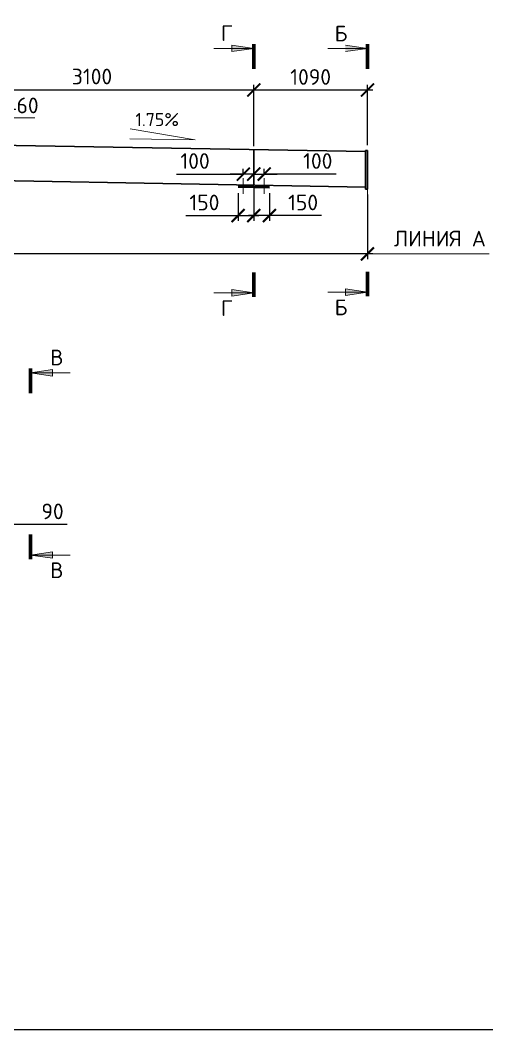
# Model space of a CAD drawing. Header units: millimetres. Extents: x -25910 to 49740, y -35080 to 0.
# Drawn here: x 21760 to 26232, y -35080 to -25415 of the extents above; entities that cross this region are included whole.
import ezdxf

# ---------------------------------------------------------------- set-up
doc = ezdxf.new("R2010")
doc.units = ezdxf.units.MM
for name, color, linetype, lineweight in [('НАДПИСИ', 11, 'Continuous', 13), ('ОСНОВНАЯ', 213, 'Continuous', 35), ('РАЗМЕРЫ', 141, 'Continuous', 13)]:
    doc.layers.add(name, color=color, linetype=linetype, lineweight=lineweight)
doc.styles.add('_ОСК', font='isocpeur.ttf', dxfattribs={"height": 3})
doc.styles.add('ОСК', font='isocpeur.ttf')
doc.dimstyles.new('_ОСК', dxfattribs={"dimscale": 25, "dimtxt": 3, "dimasz": 2.5, "dimexe": 1, "dimexo": 1, "dimgap": 1, "dimtad": 3, "dimdec": 0, "dimzin": 1, "dimdsep": 46, "dimtxsty": '_ОСК', "dimblk": 'ARCHTICK', "dimcen": 2, "dimdle": 1, "dimclrt": 256, "dimadec": 0, "dimazin": 0, "dimtfac": 1, "dimtdec": 0, "dimtmove": 1, "dimatfit": 3, "dimfxl": 1, "dimtvp": 2.25, "dimtfill": 1, "dimtolj": 1, "dimtzin": 1, "dimarcsym": 0})

# ---------------------------------------------------------------- blocks, each defined once
blk = doc.blocks.new('_ArchTick')
at = {"color": 0, "linetype": 'ByBlock', "const_width": 0.15}
blk.add_lwpolyline([(-0.5, -0.5), (0.5, 0.5)], dxfattribs=at)
blk = doc.blocks.new('*D408')
at = {"layer": 'Defpoints', "color": 0, "transparency": 16777216}
for p in [(25088, -27033), (15708.4, -27616.9), (15708.4, -27652.7)]:
    blk.add_point(p, dxfattribs=at)
at = {"layer": 'НАДПИСИ', "color": 0, "lineweight": -2, "transparency": 16777216}
for p, q in [((25088, -27083), (25088, -27702.7)), ((25138, -27652.7), (15658.4, -27652.7)), ((15708.4, -27666.9), (15708.4, -27702.7))]:
    blk.add_line(p, q, dxfattribs=at)
at = {"layer": 'НАДПИСИ', "color": 0, "lineweight": -2, "transparency": 16777216, "xscale": 125, "yscale": 125, "zscale": 125, "rotation": 180}
blk.add_blockref('_ArchTick', (15708.4, -27652.7), dxfattribs=at)
at = {"layer": 'НАДПИСИ', "color": 0, "lineweight": -2, "transparency": 16777216, "xscale": 125, "yscale": 125, "zscale": 125}
blk.add_blockref('_ArchTick', (25088, -27652.7), dxfattribs=at)
at = {"layer": 'НАДПИСИ', "transparency": 16777216, "insert": (20398.2, -27527.7), "char_height": 150, "attachment_point": 5, "style": '_ОСК', "bg_fill": 3, "box_fill_scale": 1.1, "bg_fill_color": 256, "bg_fill_true_color": 13158600, "bg_fill_transparency": 0}
blk.add_mtext('\\A1;9380', dxfattribs=at)
blk = doc.blocks.new('*D410')
at = {"layer": 'Defpoints', "color": 0, "transparency": 16777216}
for p in [(21573.4, -29939.5), (21573.4, -30242.6), (21484, -30282)]:
    blk.add_point(p, dxfattribs=at)
at = {"layer": 'НАДПИСИ', "color": 0, "lineweight": -2, "transparency": 16777216}
for p, q in [((21573.4, -29989.5), (21573.4, -30292.6)), ((21484, -30242.6), (21359, -30242.6)), ((21484, -30232), (21484, -30192.6)), ((21484, -30242.6), (21573.4, -30242.6)), ((21484, -30242.6), (21573.4, -30242.6)), ((21573.4, -30242.6), (21698.4, -30242.6)), ((22210.1, -30242.6), (21573.4, -30242.6))]:
    blk.add_line(p, q, dxfattribs=at)
at = {"layer": 'НАДПИСИ', "color": 0, "lineweight": -2, "transparency": 16777216, "xscale": 125, "yscale": 125, "zscale": 125}
blk.add_blockref('_ArchTick', (21484, -30242.6), dxfattribs=at)
at = {"layer": 'НАДПИСИ', "color": 0, "lineweight": -2, "transparency": 16777216, "xscale": 125, "yscale": 125, "zscale": 125, "rotation": 180}
blk.add_blockref('_ArchTick', (21573.4, -30242.6), dxfattribs=at)
at = {"layer": 'НАДПИСИ', "transparency": 16777216, "insert": (22070.1, -30117.6), "char_height": 150, "attachment_point": 5, "style": '_ОСК', "bg_fill": 3, "box_fill_scale": 1.1, "bg_fill_color": 256, "bg_fill_true_color": 13158600, "bg_fill_transparency": 0}
blk.add_mtext('\\A1;90', dxfattribs=at)
blk = doc.blocks.new('*D415')
at = {"layer": 'Defpoints', "color": 0, "transparency": 16777216}
for p in [(20898.2, -26083.8), (20898.2, -26671.3), (23998.4, -26653.8)]:
    blk.add_point(p, dxfattribs=at)
at = {"layer": 'НАДПИСИ', "color": 0, "lineweight": -2, "transparency": 16777216}
for p, q in [((24048.4, -26083.8), (20848.2, -26083.8)), ((20898.2, -26621.3), (20898.2, -26033.8)), ((23998.4, -26603.8), (23998.4, -26033.8))]:
    blk.add_line(p, q, dxfattribs=at)
at = {"layer": 'НАДПИСИ', "color": 0, "lineweight": -2, "transparency": 16777216, "xscale": 125, "yscale": 125, "zscale": 125, "rotation": 180}
blk.add_blockref('_ArchTick', (20898.2, -26083.8), dxfattribs=at)
at = {"layer": 'НАДПИСИ', "color": 0, "lineweight": -2, "transparency": 16777216, "xscale": 125, "yscale": 125, "zscale": 125}
blk.add_blockref('_ArchTick', (23998.4, -26083.8), dxfattribs=at)
at = {"layer": 'НАДПИСИ', "transparency": 16777216, "insert": (22448.3, -25954.8), "char_height": 150, "attachment_point": 5, "style": '_ОСК', "bg_fill": 3, "box_fill_scale": 1.1, "bg_fill_color": 256, "bg_fill_true_color": 13158600, "bg_fill_transparency": 0}
blk.add_mtext('\\A1;3100', dxfattribs=at)
blk = doc.blocks.new('*D416')
at = {"layer": 'Defpoints', "color": 0, "transparency": 16777216}
for p in [(23998.4, -26083.8), (23998.4, -26671.3), (25088, -26662.9)]:
    blk.add_point(p, dxfattribs=at)
at = {"layer": 'НАДПИСИ', "color": 0, "lineweight": -2, "transparency": 16777216}
for p, q in [((25138, -26083.8), (23948.4, -26083.8)), ((23998.4, -26621.3), (23998.4, -26033.8)), ((25088, -26612.9), (25088, -26033.8))]:
    blk.add_line(p, q, dxfattribs=at)
at = {"layer": 'НАДПИСИ', "color": 0, "lineweight": -2, "transparency": 16777216, "xscale": 125, "yscale": 125, "zscale": 125, "rotation": 180}
blk.add_blockref('_ArchTick', (23998.4, -26083.8), dxfattribs=at)
at = {"layer": 'НАДПИСИ', "color": 0, "lineweight": -2, "transparency": 16777216, "xscale": 125, "yscale": 125, "zscale": 125}
blk.add_blockref('_ArchTick', (25088, -26083.8), dxfattribs=at)
at = {"layer": 'НАДПИСИ', "transparency": 16777216, "insert": (24543.2, -25958.8), "char_height": 150, "attachment_point": 5, "style": '_ОСК', "bg_fill": 3, "box_fill_scale": 1.1, "bg_fill_color": 256, "bg_fill_true_color": 13158600, "bg_fill_transparency": 0}
blk.add_mtext('\\A1;1090', dxfattribs=at)
blk = doc.blocks.new('*D359')
at = {"layer": 'Defpoints', "color": 0, "transparency": 16777216}
for p in [(23998.4, -26966.2), (24148.4, -27022), (23998.4, -27285.5)]:
    blk.add_point(p, dxfattribs=at)
at = {"layer": 'НАДПИСИ', "color": 0, "lineweight": -2, "transparency": 16777216}
for p, q in [((23998.4, -27016.2), (23998.4, -27335.5)), ((24148.4, -27072), (24148.4, -27335.5)), ((24198.4, -27285.5), (23948.4, -27285.5)), ((24648.6, -27285.5), (24148.4, -27285.5))]:
    blk.add_line(p, q, dxfattribs=at)
at = {"layer": 'НАДПИСИ', "color": 0, "lineweight": -2, "transparency": 16777216, "xscale": 125, "yscale": 125, "zscale": 125, "rotation": 180}
blk.add_blockref('_ArchTick', (23998.4, -27285.5), dxfattribs=at)
at = {"layer": 'НАДПИСИ', "color": 0, "lineweight": -2, "transparency": 16777216, "xscale": 125, "yscale": 125, "zscale": 125}
blk.add_blockref('_ArchTick', (24148.4, -27285.5), dxfattribs=at)
at = {"layer": 'НАДПИСИ', "transparency": 16777216, "insert": (24471.1, -27160.5), "char_height": 150, "attachment_point": 5, "style": '_ОСК', "bg_fill": 3, "box_fill_scale": 1.1, "bg_fill_color": 256, "bg_fill_true_color": 13158600, "bg_fill_transparency": 0}
blk.add_mtext('\\A1;150', dxfattribs=at)
blk = doc.blocks.new('*D360')
at = {"layer": 'Defpoints', "color": 0, "transparency": 16777216}
for p in [(23848.4, -27022), (23998.4, -26966.2), (23998.4, -27285.5)]:
    blk.add_point(p, dxfattribs=at)
at = {"layer": 'НАДПИСИ', "color": 0, "lineweight": -2, "transparency": 16777216}
for p, q in [((23998.4, -27016.2), (23998.4, -27335.5)), ((23848.4, -27072), (23848.4, -27335.5)), ((23348.1, -27285.5), (23848.4, -27285.5)), ((23798.4, -27285.5), (24048.4, -27285.5))]:
    blk.add_line(p, q, dxfattribs=at)
at = {"layer": 'НАДПИСИ', "color": 0, "lineweight": -2, "transparency": 16777216, "xscale": 125, "yscale": 125, "zscale": 125, "rotation": 180}
blk.add_blockref('_ArchTick', (23848.4, -27285.5), dxfattribs=at)
at = {"layer": 'НАДПИСИ', "color": 0, "lineweight": -2, "transparency": 16777216, "xscale": 125, "yscale": 125, "zscale": 125}
blk.add_blockref('_ArchTick', (23998.4, -27285.5), dxfattribs=at)
at = {"layer": 'НАДПИСИ', "transparency": 16777216, "insert": (23525.6, -27160.5), "char_height": 150, "attachment_point": 5, "style": '_ОСК', "bg_fill": 3, "box_fill_scale": 1.1, "bg_fill_color": 256, "bg_fill_true_color": 13158600, "bg_fill_transparency": 0}
blk.add_mtext('\\A1;150', dxfattribs=at)
blk = doc.blocks.new('*D301')
at = {"layer": 'Defpoints', "color": 0, "transparency": 16777216}
for p in [(23898.4, -26888.6), (23898.4, -26929.3), (23998.4, -26966.2)]:
    blk.add_point(p, dxfattribs=at)
at = {"layer": 'НАДПИСИ', "color": 0, "lineweight": -2, "transparency": 16777216}
for p, q in [((23898.4, -26879.3), (23898.4, -26838.6)), ((23998.4, -26916.2), (23998.4, -26838.6)), ((23258.2, -26888.6), (23898.4, -26888.6)), ((23898.4, -26888.6), (23773.4, -26888.6)), ((23998.4, -26888.6), (23898.4, -26888.6)), ((23998.4, -26888.6), (23898.4, -26888.6)), ((23998.4, -26888.6), (24123.4, -26888.6))]:
    blk.add_line(p, q, dxfattribs=at)
at = {"layer": 'НАДПИСИ', "color": 0, "lineweight": -2, "transparency": 16777216, "xscale": 125, "yscale": 125, "zscale": 125}
blk.add_blockref('_ArchTick', (23898.4, -26888.6), dxfattribs=at)
at = {"layer": 'НАДПИСИ', "color": 0, "lineweight": -2, "transparency": 16777216, "xscale": 125, "yscale": 125, "zscale": 125, "rotation": 180}
blk.add_blockref('_ArchTick', (23998.4, -26888.6), dxfattribs=at)
at = {"layer": 'НАДПИСИ', "transparency": 16777216, "insert": (23435.7, -26763.6), "char_height": 150, "attachment_point": 5, "style": '_ОСК', "bg_fill": 3, "box_fill_scale": 1.1, "bg_fill_color": 256, "bg_fill_true_color": 13158600, "bg_fill_transparency": 0}
blk.add_mtext('\\A1;100', dxfattribs=at)
blk = doc.blocks.new('*D302')
at = {"layer": 'Defpoints', "color": 0, "transparency": 16777216}
for p in [(23998.4, -26924.8), (24098.4, -26888.6), (24098.4, -26929.3)]:
    blk.add_point(p, dxfattribs=at)
at = {"layer": 'НАДПИСИ', "color": 0, "lineweight": -2, "transparency": 16777216}
for p, q in [((23998.4, -26874.8), (23998.4, -26838.6)), ((24098.4, -26879.3), (24098.4, -26838.6)), ((23998.4, -26888.6), (23873.4, -26888.6)), ((23998.4, -26888.6), (24098.4, -26888.6)), ((23998.4, -26888.6), (24098.4, -26888.6)), ((24098.4, -26888.6), (24223.4, -26888.6)), ((24789.2, -26888.6), (24098.4, -26888.6))]:
    blk.add_line(p, q, dxfattribs=at)
at = {"layer": 'НАДПИСИ', "color": 0, "lineweight": -2, "transparency": 16777216, "xscale": 125, "yscale": 125, "zscale": 125}
blk.add_blockref('_ArchTick', (23998.4, -26888.6), dxfattribs=at)
at = {"layer": 'НАДПИСИ', "color": 0, "lineweight": -2, "transparency": 16777216, "xscale": 125, "yscale": 125, "zscale": 125, "rotation": 180}
blk.add_blockref('_ArchTick', (24098.4, -26888.6), dxfattribs=at)
at = {"layer": 'НАДПИСИ', "transparency": 16777216, "insert": (24611.7, -26763.6), "char_height": 150, "attachment_point": 5, "style": '_ОСК', "bg_fill": 3, "box_fill_scale": 1.1, "bg_fill_color": 256, "bg_fill_true_color": 13158600, "bg_fill_transparency": 0}
blk.add_mtext('\\A1;100', dxfattribs=at)
blk = doc.blocks.new('A$C42093D09')
at = {"layer": 'ОСНОВНАЯ'}
for q in [(22, 228), (478, 228)]:
    blk.add_line((250, 0), q, dxfattribs=at)
at = {"layer": 'РАЗМЕРЫ'}
for p, q in [((250, 0), (250, 600)), ((250, 0), (250, 600)), ((250, 0), (250, 600)), ((150, 500), (1475, 500)), ((500, 0), (0, 0))]:
    blk.add_line(p, q, dxfattribs=at)

msp = doc.modelspace()

# ---------------------------------------------------------------- hatches: boundary and pattern name
at = {"layer": 'НАДПИСИ'}
h = msp.add_hatch(color=256, dxfattribs=at)
h.paths.add_polyline_path([(23998.4, -25685.1), (23787.7, -25685.1), (23787.7, -25654)])
h.paths.add_polyline_path([(23998.4, -25685.1), (23787.7, -25716.3), (23787.7, -25685.1)])
h = msp.add_hatch(color=256, dxfattribs=at)
h.paths.add_polyline_path([(25088, -25685.1), (24877.4, -25685.1), (24877.4, -25654)])
h.paths.add_polyline_path([(25088, -25685.1), (24877.4, -25716.3), (24877.4, -25685.1)])
h = msp.add_hatch(color=256, dxfattribs=at)
h.paths.add_polyline_path([(23998.4, -28025.2), (23787.7, -28025.2), (23787.7, -28056.4)])
h.paths.add_polyline_path([(23998.4, -28025.2), (23787.7, -27994.1), (23787.7, -28025.2)])
h = msp.add_hatch(color=256, dxfattribs=at)
h.paths.add_polyline_path([(25088, -28018.5), (24877.4, -28018.5), (24877.4, -28049.7)])
h.paths.add_polyline_path([(25088, -28018.5), (24877.4, -27987.4), (24877.4, -28018.5)])
h = msp.add_hatch(color=256, dxfattribs=at)
h.paths.add_polyline_path([(21858.5, -28790.9), (22069.2, -28790.9), (22069.2, -28759.7)])
h.paths.add_polyline_path([(21858.5, -28790.9), (22069.2, -28822), (22069.2, -28790.9)])
h = msp.add_hatch(color=256, dxfattribs=at)
h.paths.add_polyline_path([(21858.5, -30535), (22069.2, -30535), (22069.2, -30566.2)])
h.paths.add_polyline_path([(21858.5, -30535), (22069.2, -30503.9), (22069.2, -30535)])

# ---------------------------------------------------------------- linework, layer by layer
at = {"color": 7, "lineweight": 70}
for p, q in [((25088, -25645.5), (25088, -25880.7)), ((23998.4, -28064.8), (23998.4, -27829.6)), ((25088, -28058.2), (25088, -27822.9)), ((21858.5, -28751.2), (21858.5, -28986.5)), ((21858.5, -30574.7), (21858.5, -30339.4))]:
    msp.add_line(p, q, dxfattribs=at)
msp.add_lwpolyline([(0, 0), (39557.4, 0), (39557.4, -35080.1), (0, -35080.1)], close=True)
at = {"layer": 'НАДПИСИ'}
for p, q in [((23617.2, -25685.1), (23998.4, -25685.1)), ((23998.4, -25685.1), (23787.7, -25654)), ((23787.7, -25654), (23787.7, -25685.1)), ((23998.4, -25685.1), (23787.7, -25716.3)), ((23787.7, -25716.3), (23787.7, -25685.1)), ((24706.8, -25685.1), (25088, -25685.1)), ((25088, -25685.1), (24877.4, -25654)), ((25088, -25685.1), (24877.4, -25716.3)), ((23617.2, -28025.2), (23998.4, -28025.2)), ((23998.4, -28025.2), (23787.7, -27994.1)), ((23787.7, -27994.1), (23787.7, -28025.2)), ((23998.4, -28025.2), (23787.7, -28056.4)), ((23787.7, -28056.4), (23787.7, -28025.2)), ((24706.8, -28018.5), (25088, -28018.5)), ((25088, -28018.5), (24877.4, -27987.4)), ((24877.4, -27987.4), (24877.4, -28018.5)), ((25088, -28018.5), (24877.4, -28049.7)), ((24877.4, -28049.7), (24877.4, -28018.5)), ((21858.5, -28790.9), (22069.2, -28759.7)), ((22239.7, -28790.9), (21858.5, -28790.9)), ((21858.5, -28790.9), (22069.2, -28822)), ((22069.2, -28759.7), (22069.2, -28790.9)), ((22069.2, -28822), (22069.2, -28790.9)), ((21858.5, -30535), (22069.2, -30503.9)), ((22239.7, -30535), (21858.5, -30535)), ((21858.5, -30535), (22069.2, -30566.2)), ((22069.2, -30503.9), (22069.2, -30535)), ((22069.2, -30566.2), (22069.2, -30535))]:
    msp.add_line(p, q, dxfattribs=at)
at = {"layer": 'ОСНОВНАЯ'}
for p, q in [((20903.2, -26599.7), (25068, -26672.6)), ((20903.2, -26599.7), (25068, -26672.6)), ((23998.4, -26993.9), (23998.4, -26653.8)), ((25068, -27033), (25068, -26662.9)), ((25088, -26662.9), (25068, -26662.9)), ((20903.2, -26939.7), (25068, -27012.6)), ((25088, -27033), (25068, -27033))]:
    msp.add_line(p, q, dxfattribs=at)
at = {"layer": 'ОСНОВНАЯ', "color": 1, "lineweight": 50}
msp.add_line((24148.6, -27015.7), (23848.6, -27010.4), dxfattribs=at)

# ---------------------------------------------------------------- texts
at = {"layer": 'НАДПИСИ', "char_height": 150, "style": 'ОСК'}
for s, insert, width, attachment_point in [('Г', (23683.8, -25613.9), 373.756, 7), ('Б', (24773.4, -25618.1), 373.756, 7), ('ЛИНИЯ А', (25342, -27581.5), 1243.879, 7), ('Г', (23683.8, -28096.4), 373.756, 1), ('Б', (24773.4, -28089.8), 373.756, 1), ('В', (22173.1, -28719.6), 373.756, 9), ('В', (22173.1, -30606.2), 373.756, 3)]:
    msp.add_mtext(s, dxfattribs=dict(at, insert=insert, width=width, attachment_point=attachment_point))

# ---------------------------------------------------------------- next in the draw order: dimensions: what is measured, and where the dimension line sits
at = {"layer": 'НАДПИСИ'}
for base, p1, p2, picture, middle in [((20898.2, -26083.8), (23998.4, -26653.8), (20898.2, -26671.3), '*D415', (22448.3, -26079.8)), ((15708.4, -27652.7), (25088, -27033), (15708.4, -27616.9), '*D408', (20398.2, -27652.7))]:
    dim = msp.add_linear_dim(base=base, p1=p1, p2=p2, angle=180, dimstyle='_ОСК', dxfattribs=at)
    dim.commit()
    dim.dimension.update_dxf_attribs({"geometry": picture, "text_midpoint": middle, "dimtype": 160})
dim = msp.add_linear_dim(base=(21573.4, -30242.6), p1=(21484, -30282), p2=(21573.4, -29939.5), text='90', dimstyle='_ОСК', dxfattribs=at)
dim.commit()
dim.dimension.update_dxf_attribs({"geometry": '*D410', "text_midpoint": (22070.1, -30238.6), "dimtype": 160})

# ---------------------------------------------------------------- next in the draw order: linework, layer by layer
for p, q in [((23435.3, -26561.6), (22813.7, -26457)), ((23435.3, -26561.6), (22812, -26550.7)), ((25088, -26823.8), (25088, -27652.7)), ((25088, -27652.7), (26252.9, -27652.7))]:
    msp.add_line(p, q, dxfattribs=at)
at = {"layer": 'ОСНОВНАЯ'}
msp.add_line((25088, -27033), (25088, -26662.9), dxfattribs=at)

# ---------------------------------------------------------------- next in the draw order: block references
at = {"xscale": 0.5, "yscale": 0.5, "zscale": 0.5}
msp.add_blockref('A$C42093D09', (21163.4, -26599.6), dxfattribs=at)

# ---------------------------------------------------------------- next in the draw order: texts
at = {"layer": 'НАДПИСИ', "style": 'ОСК'}
for s, insert, char_height, width, attachment_point in [('+17.460', (21611.4, -26306.7), 150, 1340.075, 8), ('1.75%', (23281.5, -26429.4), 125, 754.734, 9)]:
    msp.add_mtext(s, dxfattribs=dict(at, insert=insert, char_height=char_height, width=width, attachment_point=attachment_point))

# ---------------------------------------------------------------- next in the draw order: dimensions: what is measured, and where the dimension line sits
at = {"layer": 'НАДПИСИ'}
dim = msp.add_linear_dim(base=(23998.4, -27285.5), p1=(24148.4, -27022), p2=(23998.4, -26966.2), angle=180, dimstyle='_ОСК', dxfattribs=at)
dim.commit()
dim.dimension.update_dxf_attribs({"geometry": '*D359', "text_midpoint": (24471.1, -27285.5), "dimtype": 160})

# ---------------------------------------------------------------- next in the draw order: dimensions: what is measured, and where the dimension line sits
dim = msp.add_linear_dim(base=(23998.4, -26083.8), p1=(25088, -26662.9), p2=(23998.4, -26671.3), angle=180, dimstyle='_ОСК', dxfattribs=at)
dim.commit()
dim.dimension.update_dxf_attribs({"geometry": '*D416', "text_midpoint": (24543.2, -26083.8), "dimtype": 160})
dim = msp.add_linear_dim(base=(23998.4, -27285.5), p1=(23848.4, -27022), p2=(23998.4, -26966.2), dimstyle='_ОСК', dxfattribs=at)
dim.commit()
dim.dimension.update_dxf_attribs({"geometry": '*D360', "text_midpoint": (23525.6, -27285.5), "dimtype": 160})

# ---------------------------------------------------------------- next in the draw order: linework, layer by layer
at = {"color": 7, "lineweight": 70}
msp.add_line((23998.4, -25645.5), (23998.4, -25880.7), dxfattribs=at)
at = {"layer": 'НАДПИСИ'}
for p, q in [((23898.4, -27079), (23898.4, -26929.3)), ((24098.4, -27079), (24098.4, -26929.3))]:
    msp.add_line(p, q, dxfattribs=at)

# ---------------------------------------------------------------- next in the draw order: dimensions: what is measured, and where the dimension line sits
dim = msp.add_linear_dim(base=(23898.4, -26888.6), p1=(23998.4, -26966.2), p2=(23898.4, -26929.3), dimstyle='_ОСК', dxfattribs=at)
dim.commit()
dim.dimension.update_dxf_attribs({"geometry": '*D301', "text_midpoint": (23435.7, -26917.6), "dimtype": 160})

# ---------------------------------------------------------------- next in the draw order: dimensions: what is measured, and where the dimension line sits
dim = msp.add_linear_dim(base=(24098.4, -26888.6), p1=(23998.4, -26924.8), p2=(24098.4, -26929.3), dimstyle='_ОСК', dxfattribs=at)
dim.commit()
dim.dimension.update_dxf_attribs({"geometry": '*D302', "text_midpoint": (24611.7, -26842.8), "dimtype": 160})

doc.saveas('drawing.dxf')
